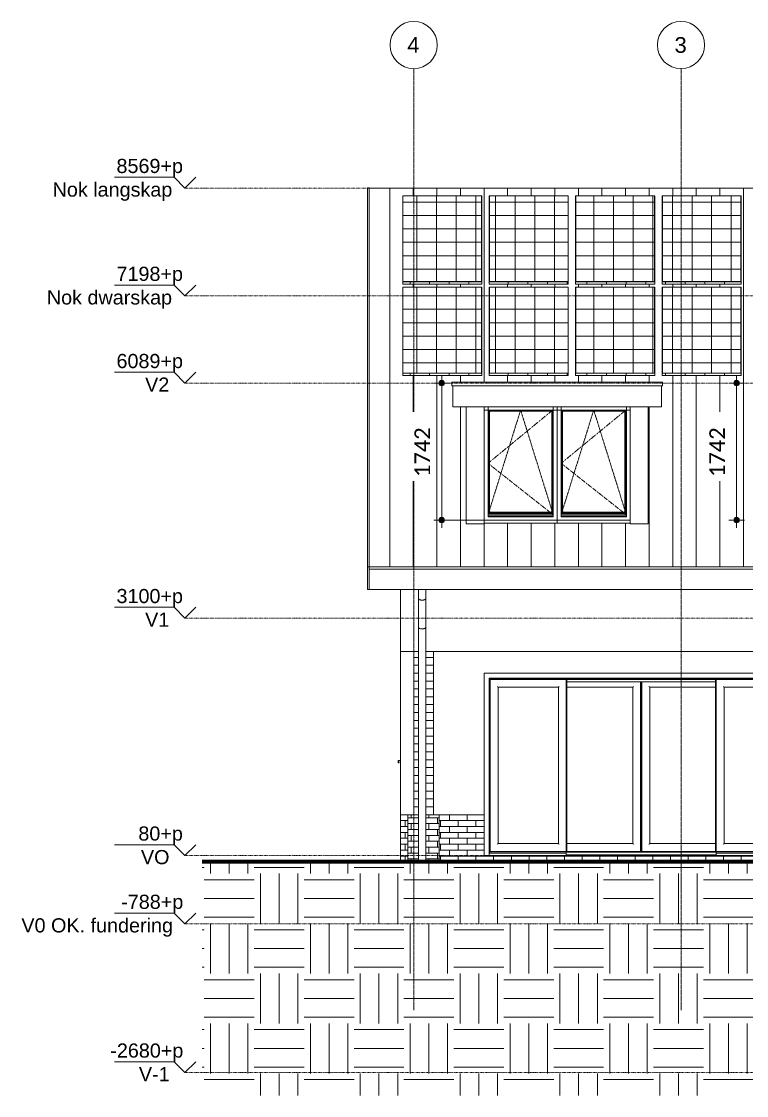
# Model space of a CAD drawing. Header units: millimetres. Extents: x -8546 to 211781, y -3000 to 31870.
# Drawn here: x 132427 to 141651, y -2971 to 10688 of the extents above; entities that cross this region are included whole.
import ezdxf

# ---------------------------------------------------------------- set-up
doc = ezdxf.new("R2010")
doc.units = ezdxf.units.MM
for name, pattern in [('Dash', [6.35, 3.175, -3.175]), ('Dash dot', [15.875, 6.35, -4.7625, 0, -4.7625]), ('grid', [24, 15, -3, 3, -3])]:
    doc.linetypes.add(name, pattern=pattern)
for name, color, linetype, lineweight in [('A-ANNO-DIMS', 211, 'Continuous', 9), ('A-ANNO-DIMS-100', 211, 'Continuous', 9), ('A-COLS', 52, 'Continuous', 9), ('A-DOOR', 31, 'Continuous', 9), ('A-FLOR-LEVL', 51, 'Continuous', 9), ('A-GENM', 13, 'Continuous', 9), ('A-GLAZ', 151, 'Continuous', 9), ('A-GLAZ-HDLN', 1, 'Dash', 18), ('A-ROOF', 132, 'Continuous', 9), ('A-ROOF-OTLN', 132, 'Continuous', 9), ('A-ROOF-PATT', 132, 'Continuous', 35), ('A-WALL', 113, 'Continuous', 9), ('A-WALL-PATT', 111, 'Continuous', 25), ('C-TOPO', 7, 'Continuous', 9), ('I-WALL', 2, 'Continuous', 9), ('S-COLS', 52, 'Continuous', 9), ('S-GRID', 1, 'Continuous', 9), ('S-GRID-IDEN', 1, 'Continuous', 9)]:
    doc.layers.add(name, color=color, linetype=linetype, lineweight=lineweight)
doc.styles.add('Arial_1', font='arial.ttf', dxfattribs={"height": 200})
doc.styles.add('Arial_2', font='arial.ttf', dxfattribs={"height": 180})
doc.styles.add('Calibri_1', font='calibri.ttf', dxfattribs={"height": 200})
doc.dimstyles.new('00_BR_maatvoering_2_0mm', dxfattribs={"dimscale": 304.8, "dimtxt": 235.469685, "dimasz": 0.918635, "dimexe": 0.328084, "dimexo": 0.0625, "dimgap": 0.229659, "dimtad": 1, "dimdec": 0, "dimzin": 0, "dimdsep": 46, "dimtxsty": 'Calibri_1', "dimblk1": 'DOTSMALL', "dimblk2": 'DOTSMALL', "dimsah": 1, "dimcen": 0.09, "dimdle": 0.328084, "dimazin": 0, "dimtfac": 1, "dimtdec": 4, "dimtix": 1, "dimtmove": 0, "dimatfit": 3, "dimfxl": 0.328084, "dimfxlon": 1, "dimtvp": 1, "dimtfill": 1, "dimtolj": 1, "dimtzin": 0, "dimarcsym": 2})
pattern_1 = [(0, (143158.74, 0), (0, 75), []), (90, (143158.74, 0), (-112.5, 75), [75, -75])]

# ---------------------------------------------------------------- blocks, each defined once
blk = doc.blocks.new('Doors_GEALAN_S9000_Sliding-Door_Plan_C - Doors_GEALAN_S9000_Sliding-Door_Plan_C-2090526-Zuidgevel')
at = {"layer": 'A-DOOR'}
for p, q in [((-3535, 2335), (335, 2335)), ((-3535, 80), (-3535, 2335)), ((-3524, 111), (-3524, 2335)), ((-3523, 2335), (-3523, 135)), ((-3521, 2326), (-3521, 2335)), ((-3521, 2326), (-3521, 2324)), ((-3521, 2324), (328, 2324)), ((-3521, 2323), (-3521, 2324)), ((-3521, 2321), (-3521, 2323)), ((-3521, 2323), (324, 2323)), ((-3511, 2323), (-3511, 2321)), ((312, 2321), (312, 2323)), ((323, 135), (323, 2324)), ((324, 2335), (324, 111)), ((328, 2335), (328, 2326)), ((328, 2326), (328, 2326)), ((335, 2335), (335, 80)), ((-2553, 2321), (-3521, 2321)), ((-3521, 2321), (-3521, 132)), ((-3423, 2224), (-3420, 2221)), ((-3420, 2221), (-3420, 232)), ((-3420, 2221), (-2654, 2221)), ((-3420, 232), (-3420, 2221)), ((-3420, 2221), (-2654, 2221)), ((-2654, 2221), (-2651, 2224)), ((-2654, 232), (-2654, 2221)), ((-2654, 2221), (-2654, 232)), ((-2553, 2321), (-2549, 2321)), ((-2553, 132), (-2553, 2321)), ((-2546, 2321), (-2549, 2321)), ((-653, 2321), (-2546, 2321)), ((-2546, 2293), (-2546, 2321)), ((-2546, 2321), (-2546, 2321)), ((-2546, 132), (-2546, 2321)), ((-2546, 2293), (-2546, 2291)), ((-2546, 2291), (-653, 2291)), ((-2546, 2221), (-2546, 232)), ((-2546, 2221), (-1707, 2221)), ((-2546, 232), (-2546, 2221)), ((-2546, 2221), (-1707, 2221)), ((-1707, 2221), (-1704, 2224)), ((-1707, 232), (-1707, 2221)), ((-1707, 2221), (-1707, 232)), ((-1607, 132), (-1607, 2293)), ((-1604, 2293), (-1604, 132)), ((-1604, 2293), (-1604, 132)), ((-1604, 132), (-1604, 2293)), ((-1593, 2293), (-1593, 132)), ((-1495, 2224), (-1492, 2221)), ((-1492, 2221), (-1492, 232)), ((-1492, 2221), (-654, 2221)), ((-1492, 2221), (-654, 2221)), ((-1492, 232), (-1492, 2221)), ((-654, 232), (-654, 2221)), ((-654, 2221), (-654, 232)), ((-653, 2321), (-653, 132)), ((-651, 2321), (-653, 2321)), ((-653, 2321), (-653, 2321)), ((-653, 2321), (-653, 2293)), ((-653, 2291), (-653, 2293)), ((-651, 2321), (-646, 2321)), ((321, 2321), (-646, 2321)), ((-646, 2321), (-646, 132)), ((-549, 2224), (-546, 2221)), ((-546, 2221), (-546, 232)), ((-546, 2221), (221, 2221)), ((-546, 2221), (221, 2221)), ((-546, 232), (-546, 2221)), ((221, 2221), (224, 2224)), ((221, 232), (221, 2221)), ((221, 2221), (221, 232)), ((321, 132), (321, 2321)), ((321, 2312), (323, 2312)), ((-3521, 156), (-3523, 156)), ((-3523, 155), (-3521, 155)), ((-3523, 153), (-3521, 153)), ((-3423, 229), (-3420, 232)), ((-3420, 232), (-2654, 232)), ((-2654, 232), (-3420, 232)), ((-2651, 229), (-2654, 232)), ((-2546, 232), (-1707, 232)), ((-1707, 232), (-2546, 232)), ((-1704, 229), (-1707, 232)), ((-1492, 232), (-1495, 229)), ((-1492, 232), (-654, 232)), ((-654, 232), (-1492, 232)), ((-546, 232), (-549, 229)), ((-546, 232), (221, 232)), ((221, 232), (-546, 232)), ((221, 232), (224, 229)), ((323, 156), (321, 156)), ((321, 155), (323, 155)), ((321, 153), (323, 153)), ((-3526, 111), (-3535, 111)), ((-3535, 110), (-2553, 110)), ((-3526, 111), (-3524, 111)), ((-3523, 135), (-3524, 135)), ((-3524, 132), (-3521, 132)), ((-3524, 131), (-2553, 131)), ((-3524, 130), (-2553, 130)), ((-2553, 128), (-3524, 128)), ((-3524, 111), (-2553, 111)), ((-3521, 132), (-2553, 132)), ((-2553, 132), (-2553, 131)), ((-2549, 132), (-2553, 132)), ((-2553, 131), (-2553, 130)), ((-2553, 130), (-2553, 128)), ((-2553, 130), (-646, 130)), ((-2553, 128), (-2553, 124)), ((-2553, 90), (-2553, 124)), ((-646, 124), (-2553, 124)), ((-646, 90), (-2553, 90)), ((-2549, 132), (-2546, 132)), ((-2546, 132), (-1607, 132)), ((-1607, 132), (-1604, 132)), ((-1604, 132), (-1601, 132)), ((-1604, 132), (-1604, 132)), ((-1593, 132), (-1601, 132)), ((-1593, 132), (-653, 132)), ((-653, 132), (-651, 132)), ((-646, 132), (-651, 132)), ((-646, 131), (-646, 132)), ((-646, 132), (321, 132)), ((-646, 130), (-646, 131)), ((-646, 131), (324, 131)), ((-646, 128), (-646, 130)), ((-646, 130), (324, 130)), ((-646, 124), (-646, 128)), ((324, 128), (-646, 128)), ((-646, 124), (-646, 90)), ((-646, 111), (324, 111)), ((-646, 110), (335, 110)), ((321, 132), (324, 132)), ((324, 135), (323, 135)), ((324, 111), (327, 111)), ((335, 111), (327, 111))]:
    blk.add_line(p, q, dxfattribs=at)
for points, knots in [([(-3600, 2400), (-3600, 2400), (-3600, 2400), (-3600, 2400), (-3600, 2400), (-3599, 2400), (-3599, 2400), (-3599, 2399)], [0, 0, 0, 0, 0.25, 0.458333, 0.666667, 0.833333, 1, 1, 1, 1]), ([(400, 2400), (400, 2400), (400, 2400), (400, 2400), (400, 2400), (400, 2400), (400, 2400), (400, 2399)], [0, 0, 0, 0, 0.25, 0.458333, 0.666667, 0.833333, 1, 1, 1, 1]), ([(-3521, 2321), (-3521, 2321), (-3521, 2321), (-3521, 2321), (-3521, 2321), (-3520, 2321), (-3520, 2321), (-3520, 2321)], [0, 0, 0, 0, 0.25, 0.458333, 0.666667, 0.833333, 1, 1, 1, 1]), ([(-3429, 2229), (-3429, 2229), (-3428, 2228), (-3427, 2227), (-3426, 2226), (-3426, 2226), (-3425, 2226), (-3425, 2225), (-3425, 2225), (-3424, 2224), (-3424, 2224), (-3423, 2224), (-3423, 2224)], [0, 0, 0, 0, 0.2, 0.3, 0.4, 0.45, 0.5, 0.6, 0.65, 0.7, 0.8, 1, 1, 1, 1]), ([(-2651, 2224), (-2651, 2224), (-2650, 2224), (-2650, 2225), (-2649, 2225), (-2649, 2225), (-2649, 2226), (-2648, 2226), (-2648, 2226), (-2647, 2227), (-2646, 2228), (-2645, 2229), (-2645, 2229)], [-1, -1, -1, -1, -0.8, -0.7, -0.6, -0.55, -0.5, -0.45, -0.4, -0.3, -0.2, 0, 0, 0, 0]), ([(-2554, 2321), (-2554, 2321), (-2554, 2321), (-2553, 2321), (-2553, 2321), (-2553, 2321), (-2553, 2321), (-2553, 2321)], [-1, -1, -1, -1, -0.833333, -0.625, -0.458333, -0.25, 0, 0, 0, 0]), ([(-1704, 2224), (-1704, 2224), (-1704, 2224), (-1703, 2225), (-1703, 2225), (-1702, 2225), (-1702, 2226), (-1702, 2226), (-1701, 2226), (-1701, 2227), (-1700, 2228), (-1699, 2229), (-1698, 2229)], [-1, -1, -1, -1, -0.8, -0.7, -0.6, -0.55, -0.5, -0.45, -0.4, -0.3, -0.2, 0, 0, 0, 0]), ([(-1501, 2229), (-1501, 2229), (-1500, 2228), (-1499, 2227), (-1498, 2226), (-1498, 2226), (-1497, 2226), (-1497, 2225), (-1497, 2225), (-1496, 2224), (-1496, 2224), (-1495, 2224), (-1495, 2224)], [-1, -1, -1, -1, -0.8, -0.7, -0.6, -0.55, -0.5, -0.4, -0.35, -0.3, -0.2, 0, 0, 0, 0]), ([(-646, 2321), (-646, 2321), (-646, 2321), (-646, 2321), (-646, 2321), (-646, 2321), (-646, 2321), (-646, 2321)], [-1, -1, -1, -1, -0.75, -0.5, -0.333333, -0.166667, 0, 0, 0, 0]), ([(-555, 2229), (-554, 2229), (-553, 2228), (-552, 2227), (-552, 2226), (-551, 2226), (-551, 2226), (-550, 2225), (-550, 2225), (-550, 2224), (-549, 2224), (-549, 2224), (-549, 2224)], [-1, -1, -1, -1, -0.8, -0.7, -0.6, -0.55, -0.5, -0.4, -0.35, -0.3, -0.2, 0, 0, 0, 0]), ([(224, 2224), (224, 2224), (224, 2224), (225, 2225), (225, 2225), (226, 2225), (226, 2226), (226, 2226), (227, 2226), (227, 2227), (228, 2228), (229, 2229), (230, 2229)], [0, 0, 0, 0, 0.2, 0.3, 0.4, 0.45, 0.5, 0.55, 0.6, 0.7, 0.8, 1, 1, 1, 1]), ([(321, 2321), (321, 2321), (321, 2321), (321, 2321), (321, 2321), (321, 2321), (321, 2321), (321, 2321)], [0, 0, 0, 0, 0.166667, 0.333333, 0.5, 0.75, 1, 1, 1, 1]), ([(-3429, 224), (-3429, 224), (-3428, 225), (-3427, 226), (-3426, 227), (-3426, 227), (-3425, 227), (-3425, 228), (-3425, 228), (-3424, 229), (-3424, 229), (-3423, 229), (-3423, 229)], [0, 0, 0, 0, 0.2, 0.3, 0.4, 0.45, 0.5, 0.6, 0.65, 0.7, 0.8, 1, 1, 1, 1]), ([(-2645, 224), (-2645, 224), (-2646, 225), (-2647, 226), (-2648, 227), (-2648, 227), (-2649, 227), (-2649, 228), (-2649, 228), (-2650, 229), (-2650, 229), (-2651, 229), (-2651, 229)], [0, 0, 0, 0, 0.2, 0.3, 0.4, 0.45, 0.5, 0.6, 0.65, 0.7, 0.8, 1, 1, 1, 1]), ([(-1698, 224), (-1699, 224), (-1700, 225), (-1701, 226), (-1701, 227), (-1702, 227), (-1702, 227), (-1703, 228), (-1703, 228), (-1703, 229), (-1704, 229), (-1704, 229), (-1704, 229)], [0, 0, 0, 0, 0.2, 0.3, 0.4, 0.45, 0.5, 0.6, 0.65, 0.7, 0.8, 1, 1, 1, 1]), ([(-1495, 229), (-1495, 229), (-1496, 229), (-1496, 228), (-1497, 228), (-1497, 228), (-1497, 227), (-1498, 227), (-1498, 227), (-1499, 226), (-1500, 225), (-1501, 224), (-1501, 224)], [0, 0, 0, 0, 0.2, 0.3, 0.4, 0.45, 0.5, 0.55, 0.6, 0.7, 0.8, 1, 1, 1, 1]), ([(-549, 229), (-549, 229), (-549, 229), (-550, 228), (-550, 228), (-551, 228), (-551, 227), (-551, 227), (-552, 227), (-552, 226), (-553, 225), (-554, 224), (-555, 224)], [0, 0, 0, 0, 0.2, 0.3, 0.4, 0.45, 0.5, 0.55, 0.6, 0.7, 0.8, 1, 1, 1, 1]), ([(224, 229), (224, 229), (224, 229), (225, 228), (225, 228), (226, 228), (226, 227), (226, 227), (227, 227), (227, 226), (228, 225), (229, 224), (230, 224)], [0, 0, 0, 0, 0.2, 0.3, 0.4, 0.45, 0.5, 0.55, 0.6, 0.7, 0.8, 1, 1, 1, 1]), ([(-3521, 132), (-3521, 132), (-3521, 132), (-3521, 132), (-3521, 132), (-3520, 132), (-3520, 132), (-3520, 133)], [0, 0, 0, 0, 0.25, 0.458333, 0.666667, 0.833333, 1, 1, 1, 1]), ([(-2553, 132), (-2553, 132), (-2553, 132), (-2553, 132), (-2553, 132), (-2554, 132), (-2554, 132), (-2554, 133)], [0, 0, 0, 0, 0.25, 0.458333, 0.666667, 0.833333, 1, 1, 1, 1]), ([(-1607, 132), (-1607, 132), (-1607, 132), (-1607, 132), (-1607, 132), (-1607, 132), (-1607, 132), (-1607, 133)], [0, 0, 0, 0, 0.25, 0.458333, 0.666667, 0.833333, 1, 1, 1, 1]), ([(-1592, 133), (-1592, 132), (-1592, 132), (-1592, 132), (-1593, 132), (-1593, 132), (-1593, 132), (-1593, 132)], [0, 0, 0, 0, 0.166667, 0.333333, 0.5, 0.75, 1, 1, 1, 1]), ([(-646, 133), (-646, 132), (-646, 132), (-646, 132), (-646, 132), (-646, 132), (-646, 132), (-646, 132)], [0, 0, 0, 0, 0.166667, 0.333333, 0.5, 0.75, 1, 1, 1, 1]), ([(321, 133), (321, 132), (321, 132), (321, 132), (321, 132), (321, 132), (321, 132), (321, 132)], [0, 0, 0, 0, 0.166667, 0.333333, 0.5, 0.75, 1, 1, 1, 1])]:
    blk.add_open_spline(points, degree=3, knots=knots, dxfattribs=at)
at = {"layer": 'A-GENM'}
blk.add_line((-646, 90), (-2553, 90), dxfattribs=at)
blk = doc.blocks.new('Zonnepaneel - Zonnepaneel gebouw 1000x1600-406884-Zuidgevel')
at = {"layer": 'A-GENM'}
h = blk.add_hatch(dxfattribs=at)
h.set_pattern_fill('FP_161', color=256, style=0, pattern_type=2)
h.set_pattern_definition([(90, (-3630.52, 6761.52), (-250, 2e-14), []), (180, (-3630.52, 6761.52), (-2e-14, -170.5), [])])
h.paths.add_polyline_path([(-4634, 6214), (-3628, 6214), (-3628, 7309), (-4634, 7309), (-4634, 6980)])
h.paths.add_polyline_path([(-3631, 6216), (-4631, 6216), (-4631, 7307), (-3631, 7307), (-3631, 6234)])
h = blk.add_hatch(dxfattribs=at)
h.set_pattern_fill('FP_162', color=256, style=0, pattern_type=2)
h.set_pattern_definition([(180, (-4542.9, 6686.04), (-2e-14, -170.5), []), (270, (-4542.9, 6686.04), (250, 2e-14), [])])
h.paths.add_polyline_path([(-3772, 6216), (-3631, 6216), (-3631, 7307), (-4631, 7307), (-4631, 6216), (-3999, 6216)])
h = blk.add_hatch(dxfattribs=at)
h.set_pattern_fill('FP_160', color=256, style=0, pattern_type=2)
h.set_pattern_definition([(0, (-3630.52, 6213.87), (0, 182.838), []), (90, (-3630.52, 6213.87), (-250, 2e-14), [])])
h.paths.add_polyline_path([(-3772, 6185), (-3628, 6185), (-3628, 6214), (-4634, 6214), (-4634, 6185), (-3999, 6185)])
for p, q in [((-4634, 6214), (-4634, 7309)), ((-4634, 7309), (-3628, 7309)), ((-3631, 7307), (-4631, 7307)), ((-4631, 7307), (-4631, 6216)), ((-3631, 7307), (-4631, 7307)), ((-4631, 7307), (-4631, 6216)), ((-3631, 7307), (-3631, 6216)), ((-3631, 6216), (-3631, 7307)), ((-3628, 6214), (-3628, 7309)), ((-4634, 6185), (-4634, 6214)), ((-3628, 6214), (-4634, 6214)), ((-4634, 6185), (-3628, 6185)), ((-4631, 6216), (-3631, 6216)), ((-4631, 6216), (-3631, 6216)), ((-3628, 6185), (-3628, 6214))]:
    blk.add_line(p, q, dxfattribs=at)
blk = doc.blocks.new('KOZIJN_TYPE_D breed 930 - KOZIJN_TYPE_D-3569084-Zuidgevel')
at = {"layer": 'A-GENM'}
for p, q in [((-3549, 4389), (-3549, 5788)), ((-2719, 5788), (-2719, 4389)), ((-2669, 5788), (-2669, 4347)), ((-2719, 4414), (-3549, 4414)), ((-2719, 4397), (-3549, 4397)), ((-2719, 4389), (-3549, 4389)), ((-3549, 4347), (-3599, 4347)), ((-2719, 4347), (-3549, 4347)), ((-2669, 4347), (-2719, 4347))]:
    blk.add_line(p, q, dxfattribs=at)
at = {"layer": 'A-GLAZ'}
for p, q in [((-3599, 5746), (-2669, 5746)), ((-3549, 4432), (-3549, 5746)), ((-3540, 4440), (-3540, 5741)), ((-2729, 5741), (-3540, 5741)), ((-2729, 4440), (-2729, 5741)), ((-2720, 4432), (-2720, 5746)), ((-2669, 5788), (-2669, 5746)), ((-3531, 5732), (-2738, 5732)), ((-3531, 4449), (-3531, 5732)), ((-3524, 5725), (-3531, 5732)), ((-2738, 5732), (-2745, 5725)), ((-2738, 5732), (-2738, 4449)), ((-2720, 4432), (-3549, 4432)), ((-2719, 4414), (-3549, 4414)), ((-2729, 4440), (-3540, 4440)), ((-3524, 4457), (-3531, 4449)), ((-2738, 4449), (-3531, 4449)), ((-2738, 4449), (-2745, 4457)), ((-2669, 4347), (-2669, 4306))]:
    blk.add_line(p, q, dxfattribs=at)
at = {"layer": 'A-GLAZ-HDLN'}
for p, q in [((-2719, 5751), (-3549, 5069)), ((-3549, 4414), (-3134, 5746)), ((-3134, 5746), (-2719, 4414)), ((-3549, 5069), (-2719, 4414))]:
    blk.add_line(p, q, dxfattribs=at)
blk = doc.blocks.new('28_EB_HWA_grote slag - TRON60x2_5-3479251-Zuidgevel')
at = {"layer": 'S-COLS'}
for p, q in [((4868, 3462), (4868, 3347)), ((4958, 3347), (4958, 3462)), ((4868, 3347), (4868, 2981)), ((4958, 2981), (4958, 3347)), ((4868, 2981), (4868, 0)), ((4958, 0), (4958, 2981))]:
    blk.add_line(p, q, dxfattribs=at)
for points, knots in [([(4913, 3329), (4909, 3329), (4901, 3330), (4890, 3331), (4881, 3334), (4875, 3337), (4871, 3340), (4869, 3342), (4868, 3345), (4868, 3346), (4868, 3347)], [0, 0, 0, 0, 0.0833333, 0.1666667, 0.25, 0.3333333, 0.375, 0.4166667, 0.4583333, 0.5, 0.5, 0.5, 0.5]), ([(4958, 3347), (4958, 3346), (4957, 3345), (4956, 3342), (4954, 3340), (4951, 3337), (4945, 3334), (4935, 3331), (4925, 3330), (4917, 3329), (4913, 3329)], [0.5, 0.5, 0.5, 0.5, 0.5416667, 0.5833333, 0.625, 0.6666667, 0.75, 0.8333333, 0.9166667, 1, 1, 1, 1]), ([(4913, 2963), (4909, 2963), (4901, 2963), (4890, 2965), (4881, 2968), (4875, 2971), (4871, 2974), (4869, 2976), (4868, 2978), (4868, 2980), (4868, 2981)], [0, 0, 0, 0, 0.0833333, 0.1666667, 0.25, 0.3333333, 0.375, 0.4166667, 0.4583333, 0.5, 0.5, 0.5, 0.5]), ([(4958, 2981), (4958, 2980), (4957, 2978), (4956, 2976), (4954, 2974), (4951, 2971), (4945, 2968), (4935, 2965), (4925, 2963), (4917, 2963), (4913, 2963)], [0.5, 0.5, 0.5, 0.5, 0.5416667, 0.5833333, 0.625, 0.6666667, 0.75, 0.8333333, 0.9166667, 1, 1, 1, 1])]:
    blk.add_open_spline(points, degree=3, knots=knots, dxfattribs=at)
blk = doc.blocks.new('41_ISR_lb_vebo_waterslag_10_graden - WS60 160-3292628-Zuidgevel')
at = {"layer": 'A-GENM'}
for p, q in [((-4691, 1285), (-4691, 1262)), ((-4689, 1262), (-4689, 1285)), ((-4664, 1294), (-4687, 1290)), ((-4687, 1261), (-4686, 1261)), ((-4686, 1261), (-4687, 1261)), ((-4687, 1259), (-4681, 1260)), ((-4686, 1289), (-4686, 1282)), ((-4686, 1282), (-4678, 1283)), ((-4685, 1265), (-4686, 1265)), ((-4686, 1265), (-4686, 1261)), ((-4685, 1288), (-4664, 1292)), ((-4685, 1284), (-4685, 1288)), ((-4678, 1284), (-4685, 1284)), ((-4685, 1261), (-4685, 1265)), ((-4685, 1261), (-4682, 1262)), ((-4682, 1262), (-4685, 1261)), ((-4682, 1262), (-4682, 1263)), ((-4682, 1263), (-4681, 1263)), ((-4681, 1263), (-4682, 1263)), ((-4682, 1263), (-4682, 1262)), ((-4681, 1263), (-4681, 1260)), ((-4681, 1260), (-4681, 1263)), ((-4678, 1283), (-4678, 1284))]:
    blk.add_line(p, q, dxfattribs=at)
for centre, radius, start, end in [((-4686, 1285), 5, 100, 180), ((-4686, 1285), 5, 100, 180), ((-4688, 1262), 3, 180, 279.9906), ((-4688, 1262), 3, 180, 279.9906), ((-4686, 1285), 3.4, 96.7543, 180), ((-4686, 1285), 3.4, 96.7543, 180), ((-4688, 1262), 1.42, 180, 280.0191), ((-4688, 1262), 1.42, 180, 280.0191)]:
    blk.add_arc(centre, radius, start, end, dxfattribs=at)
blk = doc.blocks.new('KOZIJN_TYPE_D breed 930 - KOZIJN_TYPE_D-V33-Zuidgevel')
at = {"layer": 'A-GENM'}
for p, q in [((-2669, 4347), (-2669, 5788)), ((-2619, 4389), (-2619, 5788)), ((-1789, 5788), (-1789, 4389)), ((-1789, 4414), (-2619, 4414)), ((-1789, 4397), (-2619, 4397)), ((-1789, 4389), (-2619, 4389)), ((-2619, 4347), (-2669, 4347)), ((-1789, 4347), (-2619, 4347)), ((-1739, 4347), (-1789, 4347))]:
    blk.add_line(p, q, dxfattribs=at)
at = {"layer": 'A-GLAZ'}
for p, q in [((-2669, 5746), (-2669, 5788)), ((-2669, 5746), (-1739, 5746)), ((-2619, 4432), (-2619, 5746)), ((-2610, 4440), (-2610, 5741)), ((-1799, 5741), (-2610, 5741)), ((-1799, 4440), (-1799, 5741)), ((-1790, 4432), (-1790, 5746)), ((-2601, 5732), (-1808, 5732)), ((-2601, 4449), (-2601, 5732)), ((-2594, 5725), (-2601, 5732)), ((-1808, 5732), (-1815, 5725)), ((-1808, 5732), (-1808, 4449)), ((-1790, 4432), (-2619, 4432)), ((-1789, 4414), (-2619, 4414)), ((-1799, 4440), (-2610, 4440)), ((-2594, 4457), (-2601, 4449)), ((-1808, 4449), (-2601, 4449)), ((-1808, 4449), (-1815, 4457)), ((-2669, 4306), (-2669, 4347))]:
    blk.add_line(p, q, dxfattribs=at)
at = {"layer": 'A-GLAZ-HDLN'}
for p, q in [((-1789, 5751), (-2619, 5069)), ((-2619, 4414), (-2204, 5746)), ((-2204, 5746), (-1789, 4414)), ((-2619, 5069), (-1789, 4414))]:
    blk.add_line(p, q, dxfattribs=at)
blk = doc.blocks.new('Level - 1_8mm-444885-Zuidgevel')
at = {"layer": 'A-FLOR-LEVL'}
for p, q in [((-7542, 3238), (-8302, 3238)), ((-7404, 3100), (-7542, 3238)), ((-7404, 3100), (-7266, 3238))]:
    blk.add_line(p, q, dxfattribs=at)
blk = doc.blocks.new('Grid - r_3_0mm-1753543-Zuidgevel')
at = {"layer": 'S-GRID-IDEN'}
blk.add_circle((5019, 10388), 300, dxfattribs=at)
blk = doc.blocks.new('DIMBLOCK58-Zuidgevel')
at = {"layer": 'A-ANNO-DIMS-100'}
h = blk.add_hatch(color=256, dxfattribs=at)
edge = h.paths.add_edge_path()
edge.add_arc((137773, 6089), 35, 0, 360)
h = blk.add_hatch(color=256, dxfattribs=at)
edge = h.paths.add_edge_path()
edge.add_arc((137773, 4347), 35, 0, 360)
for p, q in [((137773, 4247), (137773, 6189)), ((137773, 6089), (137673, 6089)), ((137773, 6089), (137873, 6089)), ((137773, 4347), (137673, 4347)), ((137773, 4347), (138691, 4347))]:
    blk.add_line(p, q, dxfattribs=at)
for centre in [(137773, 6089), (137773, 4347)]:
    blk.add_circle(centre, 35, dxfattribs=at)
at = {"layer": 'A-ANNO-DIMS-100', "color": 0, "insert": (137426, 4894), "char_height": 200, "width": 778.21, "attachment_point": 1, "rotation": 90, "line_spacing_factor": 1.158048, "style": 'Calibri_1', "bg_fill": 3, "box_fill_scale": 1.25, "bg_fill_color": 256, "bg_fill_true_color": 13158600, "bg_fill_transparency": 0}
blk.add_mtext('1742', dxfattribs=at)
blk = doc.blocks.new('_DotSmall')
at = {"color": 0, "linetype": 'ByBlock', "const_width": 0.5}
blk.add_lwpolyline([(-0.0625, 0, 1), (0.0625, 0, 1)], format="xyb", close=True, dxfattribs=at)
blk = doc.blocks.new('DIMBLOCK59-Zuidgevel')
at = {"layer": 'A-ANNO-DIMS-100'}
h = blk.add_hatch(color=256, dxfattribs=at)
edge = h.paths.add_edge_path()
edge.add_arc((141524, 6089), 35, 0, 360)
h = blk.add_hatch(color=256, dxfattribs=at)
edge = h.paths.add_edge_path()
edge.add_arc((141524, 4347), 35, 0, 360)
for p, q in [((141524, 4247), (141524, 6189)), ((141524, 6089), (141424, 6089)), ((141524, 6089), (141624, 6089)), ((141524, 4347), (141424, 4347)), ((141524, 4347), (141624, 4347))]:
    blk.add_line(p, q, dxfattribs=at)
for centre in [(141524, 6089), (141524, 4347)]:
    blk.add_circle(centre, 35, dxfattribs=at)
at = {"layer": 'A-ANNO-DIMS-100', "color": 0, "insert": (141177, 4894), "char_height": 200, "width": 778.21, "attachment_point": 1, "rotation": 90, "line_spacing_factor": 1.158048, "style": 'Calibri_1', "bg_fill": 3, "box_fill_scale": 1.25, "bg_fill_color": 256, "bg_fill_true_color": 13158600, "bg_fill_transparency": 0}
blk.add_mtext('1742', dxfattribs=at)

msp = doc.modelspace()

# ---------------------------------------------------------------- hatches: boundary and pattern name
at = {"layer": 'A-COLS'}
h = msp.add_hatch(dxfattribs=at)
h.set_pattern_fill('FP_158', color=256, style=0, pattern_type=2)
h.set_pattern_definition([(0, (136932.64, 600), (0, 100), [])])
h.paths.add_polyline_path([(137456.5, 600), (137478.7, 600), (137478.7, 2674.3), (137417.2, 2674.3), (137417.2, 600)])
h.paths.add_polyline_path([(137568.7, 600), (137667.2, 600), (137667.2, 2674.3), (137568.7, 2674.3), (137568.7, 636.3)])
h = msp.add_hatch(dxfattribs=at)
h.set_pattern_fill('FP_159', color=256, style=0, pattern_type=2)
h.set_pattern_definition([(0, (136932.64, -488), (0, 75), []), (90, (136932.64, -488), (-112.5, 75), [75, -75])])
h.paths.add_polyline_path([(137456.5, 0), (137478.7, 0), (137478.7, 600), (137342.2, 600), (137342.2, 0)])
h.paths.add_polyline_path([(137568.7, 0), (137742.2, 0), (137742.2, 600), (137568.7, 600), (137568.7, 14.4)])
at = {"layer": 'A-ROOF-PATT', "lineweight": 9}
h = msp.add_hatch(dxfattribs=at)
h.set_pattern_fill('FP_163', color=256, style=0, pattern_type=2)
h.set_pattern_definition([(90, (141910.98, 10175.8), (-300, 2e-14), [])])
h.paths.add_polyline_path([(136848.8, 3752.1), (147498.6, 3752.1), (147498.6, 8569.4), (136848.8, 8569.4), (136848.8, 3808.1)])
h.paths.add_polyline_path([(142464.4, 4295.8), (142153.7, 4295.8), (142153.7, 5787.8), (141984.7, 5787.8), (141984.7, 6054.8), (141972.7, 6054.8), (141972.7, 6100.3), (146510.7, 6100.3), (146510.7, 6054.8), (146498.7, 6054.8), (146498.7, 5787.8), (146329.7, 5787.8), (146329.7, 4295.8), (142692, 4295.8)])
h.paths.add_polyline_path([(140171.7, 4299.5), (140171.7, 4306.4), (138311.7, 4306.4), (138311.7, 4299.5), (138083.7, 4299.5), (138083.7, 5787.8), (137914.7, 5787.8), (137914.7, 6054.8), (137902.7, 6054.8), (137902.7, 6100.3), (140580.7, 6100.3), (140580.7, 6054.8), (140568.7, 6054.8), (140568.7, 5787.8), (140399.7, 5787.8), (140399.7, 4299.5), (140188.1, 4299.5)])
h.paths.add_polyline_path([(145981.1, 6184.6), (144977.5, 6184.6), (144977.5, 7309.2), (145983.5, 7309.2), (145983.5, 6184.6)])
h.paths.add_polyline_path([(146077.5, 6184.6), (146077.5, 7309.2), (147083.5, 7309.2), (147083.5, 6184.6), (146080.5, 6184.6)])
h.paths.add_polyline_path([(144851.5, 6184.6), (143877.5, 6184.6), (143877.5, 7309.2), (144883.5, 7309.2), (144883.5, 6184.6), (144880.5, 6184.6)])
h.paths.add_polyline_path([(142812.5, 6184.6), (142777.5, 6184.6), (142777.5, 7309.2), (143783.5, 7309.2), (143783.5, 6184.6), (142919.7, 6184.6)])
h.paths.add_polyline_path([(141098.6, 6184.6), (140577.5, 6184.6), (140577.5, 7309.2), (141583.5, 7309.2), (141583.5, 6184.6), (141548.5, 6184.6)])
h.paths.add_polyline_path([(142648.5, 6184.6), (141677.5, 6184.6), (141677.5, 7309.2), (142683.5, 7309.2), (142683.5, 6184.6), (142651.5, 6184.6)])
h.paths.add_polyline_path([(138280.6, 6184.6), (137277.5, 6184.6), (137277.5, 7309.2), (138283.5, 7309.2), (138283.5, 6184.6), (138281.1, 6184.6)])
h.paths.add_polyline_path([(139383.5, 6184.6), (138377.5, 6184.6), (138377.5, 7309.2), (139383.5, 7309.2), (139383.5, 6188.9)])
h.paths.add_polyline_path([(140451.5, 6184.6), (139477.5, 6184.6), (139477.5, 7309.2), (140483.5, 7309.2), (140483.5, 6184.6), (140480.5, 6184.6)])
h.paths.add_polyline_path([(145009.5, 7348.1), (144977.5, 7348.1), (144977.5, 8472.6), (145983.5, 8472.5), (145983.5, 7348.1), (145012.5, 7348.1)])
h.paths.add_polyline_path([(143912.5, 7348.1), (143877.5, 7348.1), (143877.5, 8472.6), (144883.5, 8472.6), (144883.5, 7348.1), (144740.7, 7348.1)])
h.paths.add_polyline_path([(146109.5, 7348.1), (146077.5, 7348.1), (146077.5, 8472.6), (147083.5, 8472.5), (147083.5, 7348.1), (146112.5, 7348.1)])
h.paths.add_polyline_path([(141781.5, 7348.1), (141677.5, 7348.1), (141677.5, 8472.6), (142683.5, 8472.6), (142683.5, 7348.1), (142009.2, 7348.1)])
h.paths.add_polyline_path([(140580.5, 7348.1), (140577.5, 7348.1), (140577.5, 8472.6), (141583.5, 8472.6), (141583.5, 7348.1), (140609.5, 7348.1)])
h.paths.add_polyline_path([(143751.5, 7348.1), (142777.5, 7348.1), (142777.5, 8472.6), (143783.5, 8472.6), (143783.5, 7348.1), (143780.5, 7348.1)])
h.paths.add_polyline_path([(140451.5, 7348.1), (139477.5, 7348.1), (139477.5, 8472.6), (140483.5, 8472.6), (140483.5, 7348.1), (140480.5, 7348.1)])
h.paths.add_polyline_path([(139380.5, 7348.1), (138377.5, 7348.1), (138377.5, 8472.6), (139383.5, 8472.6), (139383.5, 7348.1)])
h.paths.add_polyline_path([(137277.5, 7348.1), (137277.5, 8472.6), (138283.5, 8472.6), (138283.5, 7348.1), (137280.5, 7348.1)])
at = {"layer": 'A-WALL-PATT', "lineweight": 9}
h = msp.add_hatch(dxfattribs=at)
h.set_pattern_fill('FP_156', color=256, style=0, pattern_type=2)
h.set_pattern_definition(pattern_1)
h.paths.add_polyline_path([(137342.2, 0), (137342.2, 600), (137247.2, 600), (137247.2, 0)])
h = msp.add_hatch(dxfattribs=at)
h.set_pattern_fill('FP_156', color=256, style=0, pattern_type=2)
h.set_pattern_definition(pattern_1)
h.paths.add_polyline_path([(140871, 0), (143103.7, 0), (143103.7, 600), (142311.2, 600), (142311.2, 80), (138311.2, 80), (138310.1, 600), (137742.2, 600), (137742.2, 0), (140643.4, 0)])
at = {"layer": 'C-TOPO'}
h = msp.add_hatch(dxfattribs=at)
h.set_pattern_fill('FP_164', color=256, style=0, pattern_type=2)
h.set_pattern_definition([(0, (141736.95, 1200), (635, 635), [635, -635]), (0, (141736.95, 1438.1), (635, 635), [635, -635]), (0, (141736.95, 1676.25), (635, 635), [635, -635]), (90, (141816.3, 1755.6), (-635, 635), [635, -635]), (90, (142054.45, 1755.6), (-635, 635), [635, -635]), (90, (142292.6, 1755.6), (-635, 635), [635, -635])])
h.paths.add_polyline_path([(145417.6, -2970.9), (148250.1, -2970.9), (148250.1, 0), (134724.9, 0), (134724.9, -2970.9), (145404.4, -2970.9)])

# ---------------------------------------------------------------- linework, layer by layer
at = {"layer": 'A-COLS'}
for p, q in [((137417.2, 2674.3), (137417.2, 600)), ((137667.2, 600), (137667.2, 2674.3)), ((137342.2, 600), (137478.7, 600)), ((137342.2, 600), (137342.2, 0)), ((137568.7, 600), (137742.2, 600)), ((137742.2, 0), (137742.2, 600))]:
    msp.add_line(p, q, dxfattribs=at)
at = {"layer": 'A-FLOR-LEVL', "linetype": 'Dash dot'}
for p, q in [((134506.6, 8569.4), (148995.8, 8569.4)), ((134506.6, 7197.8), (148995.8, 7197.8)), ((134506.6, 6088.8), (148995.8, 6088.8)), ((134506.6, 3100), (148995.8, 3100)), ((134506.6, 80), (148995.8, 80)), ((134506.6, -788), (148995.8, -788)), ((134506.6, -2680), (148995.8, -2680))]:
    msp.add_line(p, q, dxfattribs=at)
at = {"layer": 'A-ROOF'}
for p, q in [((147498.6, 8569.4), (136848.8, 8569.4)), ((140171.7, 4306.4), (138311.7, 4306.4)), ((136848.8, 3752.1), (147498.6, 3752.1))]:
    msp.add_line(p, q, dxfattribs=at)
at = {"layer": 'A-ROOF-OTLN'}
for p, q in [((136829.8, 8571.2), (136848.8, 8571.2)), ((136829.8, 8571.2), (136829.8, 3466.1)), ((136848.8, 3752.1), (136848.8, 8571.2)), ((137902.7, 6100.3), (140580.7, 6100.3)), ((137902.7, 6100.3), (137902.7, 6054.8)), ((137902.7, 6054.8), (140580.7, 6054.8)), ((137914.7, 6054.8), (137914.7, 5787.8)), ((140568.7, 6054.8), (140568.7, 5787.8)), ((140580.7, 6054.8), (140580.7, 6100.3)), ((137914.7, 5787.8), (140568.7, 5787.8)), ((136848.8, 3752.1), (136829.8, 3752.1)), ((147498.6, 3751.6), (136848.8, 3751.6)), ((136848.8, 3462.1), (136848.8, 3751.6)), ((136848.8, 3724.5), (147498.6, 3724.5)), ((136829.8, 3466.1), (136848.8, 3466.1)), ((136848.8, 3462.1), (147498.6, 3462.1))]:
    msp.add_line(p, q, dxfattribs=at)
at = {"layer": 'A-WALL'}
for p, q in [((137247.2, 3462.1), (137247.2, 0)), ((137247.2, 2674.3), (137478.7, 2674.3)), ((137568.7, 2674.3), (143103.7, 2674.3)), ((138311.2, 80), (138311.2, 2400)), ((138311.2, 2400), (142311.2, 2400)), ((137247.2, 600), (137342.2, 600)), ((137742.2, 600), (138311.2, 600)), ((142311.2, 80), (138311.2, 80))]:
    msp.add_line(p, q, dxfattribs=at)
at = {"layer": 'C-TOPO', "lineweight": 70}
for p, q in [((135984.5, 0), (134724.9, 0)), ((137010.3, 0), (135984.5, 0)), ((143466.9, 0), (137010.3, 0))]:
    msp.add_line(p, q, dxfattribs=at)
at = {"layer": 'C-TOPO'}
for p, q in [((135984.5, 0), (134724.9, 0)), ((137010.3, 0), (135984.5, 0)), ((137010.3, 0), (143466.9, 0))]:
    msp.add_line(p, q, dxfattribs=at)
at = {"layer": 'I-WALL'}
for p, q in [((138083.7, 4299.5), (138083.7, 5787.8)), ((138311.7, 5787.8), (138311.7, 4299.5)), ((140171.7, 4299.5), (140171.7, 5787.8)), ((140399.7, 5787.8), (140399.7, 4299.5)), ((138083.7, 4299.5), (138311.7, 4299.5)), ((140171.7, 4299.5), (140399.7, 4299.5))]:
    msp.add_line(p, q, dxfattribs=at)
at = {"layer": 'S-GRID', "linetype": 'grid'}
for p, q in [((137417.2, -1885.9), (137417.2, 10087.6)), ((140817.3, -1885.9), (140817.3, 10087.6))]:
    msp.add_line(p, q, dxfattribs=at)

# ---------------------------------------------------------------- block references
at = {"layer": 'A-DOOR'}
msp.add_blockref('Doors_GEALAN_S9000_Sliding-Door_Plan_C - Doors_GEALAN_S9000_Sliding-Door_Plan_C-2090526-Zuidgevel', (141911, 0), dxfattribs=at)
at = {"layer": 'A-FLOR-LEVL'}
for p in [(141911, 5469.4), (141911, 4097.8), (141911, 2988.8), (141911, 0), (141911, -3020), (141911, -3888), (141911, -5780)]:
    msp.add_blockref('Level - 1_8mm-444885-Zuidgevel', p, dxfattribs=at)
at = {"layer": 'A-GENM'}
for name, p in [('Zonnepaneel - Zonnepaneel gebouw 1000x1600-406884-Zuidgevel', (141911, 1163.5)), ('Zonnepaneel - Zonnepaneel gebouw 1000x1600-406884-Zuidgevel', (143011, 1163.5)), ('Zonnepaneel - Zonnepaneel gebouw 1000x1600-406884-Zuidgevel', (144111, 1163.5)), ('Zonnepaneel - Zonnepaneel gebouw 1000x1600-406884-Zuidgevel', (145211, 1163.5)), ('Zonnepaneel - Zonnepaneel gebouw 1000x1600-406884-Zuidgevel', (141911, 0)), ('Zonnepaneel - Zonnepaneel gebouw 1000x1600-406884-Zuidgevel', (141911, 0)), ('Zonnepaneel - Zonnepaneel gebouw 1000x1600-406884-Zuidgevel', (143011, 0)), ('Zonnepaneel - Zonnepaneel gebouw 1000x1600-406884-Zuidgevel', (144111, 0)), ('Zonnepaneel - Zonnepaneel gebouw 1000x1600-406884-Zuidgevel', (145211, 0)), ('41_ISR_lb_vebo_waterslag_10_graden - WS60 160-3292628-Zuidgevel', (141911, 0))]:
    msp.add_blockref(name, p, dxfattribs=at)
at = {"layer": 'A-GLAZ'}
for name in ['KOZIJN_TYPE_D breed 930 - KOZIJN_TYPE_D-3569084-Zuidgevel', 'KOZIJN_TYPE_D breed 930 - KOZIJN_TYPE_D-V33-Zuidgevel']:
    msp.add_blockref(name, (141911, 0), dxfattribs=at)
at = {"layer": 'S-COLS'}
msp.add_blockref('28_EB_HWA_grote slag - TRON60x2_5-3479251-Zuidgevel', (132611, 0), dxfattribs=at)
at = {"layer": 'S-GRID-IDEN'}
for p in [(132398, 0), (135798, 0)]:
    msp.add_blockref('Grid - r_3_0mm-1753543-Zuidgevel', p, dxfattribs=at)

# ---------------------------------------------------------------- texts
at = {"layer": 'A-FLOR-LEVL', "char_height": 180, "attachment_point": 1, "style": 'Arial_2'}
for s, insert, width in [('8569+p', (133635.7, 8940.4), 1018.143), ('Nok langskap', (132822.8, 8640.4), 1795.78), ('7198+p', (133635.7, 7568.7), 1018.143), ('Nok dwarskap', (132749.8, 7268.7), 1883.966), ('6089+p', (133635.7, 6459.8), 1018.143), ('V2', (133999.8, 6159.8), 368.776), ('3100+p', (133635.7, 3471), 1018.143), ('V1', (133999.8, 3171), 368.776), ('80+p', (133913.7, 451), 681.434), ('VO', (133946.8, 151), 432.911), ('-788+p', (133695.7, -417), 945.991), ('V0 OK. fundering', (132425.8, -717), 2276.792), ('-2680+p', (133556.7, -2309), 1114.346), ('V-1', (133920.8, -2609), 464.979)]:
    msp.add_mtext(s, dxfattribs=dict(at, insert=insert, width=width))
at = {"layer": 'S-GRID-IDEN', "char_height": 200, "width": 192.405, "attachment_point": 1, "style": 'Arial_1'}
for s, insert in [('4', (137334.6, 10489.1)), ('3', (140734.7, 10489.1))]:
    msp.add_mtext(s, dxfattribs=dict(at, insert=insert))

# ---------------------------------------------------------------- next in the draw order: dimensions: what is measured, and where the dimension line sits
at = {"layer": 'A-ANNO-DIMS'}
for base, p1, p2, override, picture, middle in [((137773.5, 6088.8), (138691.1, 4347), (137673.5, 6088.8), {"dimpost": '<>', "dimfxl": 2017.270104}, 'DIMBLOCK58-Zuidgevel', (137602, 5217.9)), ((141524, 6088.8), (141624, 4347), (141424, 6088.8), {"dimpost": '<>', "dimfxl": 1753.244775}, 'DIMBLOCK59-Zuidgevel', (141352.6, 5217.9))]:
    dim = msp.add_linear_dim(base=base, p1=p1, p2=p2, angle=90, dimstyle='00_BR_maatvoering_2_0mm', override=override, dxfattribs=at)
    dim.commit()
    dim.dimension.update_dxf_attribs({"geometry": picture, "text_midpoint": middle})

doc.saveas('drawing.dxf')
